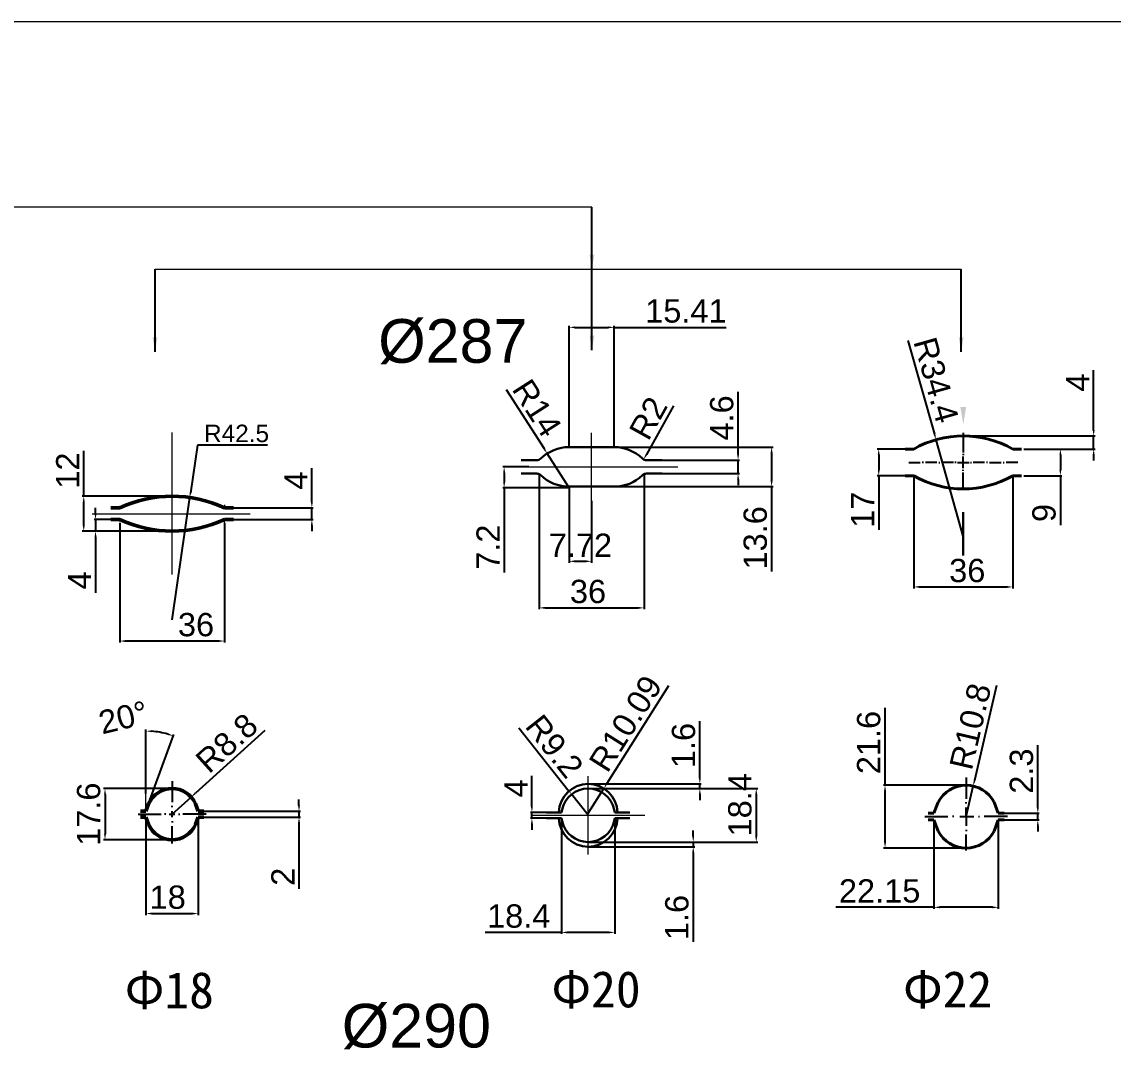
# Model space of a CAD drawing. Header units: millimetres. Extents: x -954 to 34898, y -2134 to 12006.
# Drawn here: x 30385 to 31135, y 1437 to 2143 of the extents above; entities that cross this region are included whole.
import ezdxf

# ---------------------------------------------------------------- set-up
doc = ezdxf.new("R2010")
doc.units = ezdxf.units.MM
doc.header["$LTSCALE"] = 3
for name, color, linetype, lineweight in [('apm2', 6, 'Continuous', 30), ('Main', 1, 'Continuous', 40), ('контурная', 7, 'Continuous', 50), ('图层2', 1, 'Continuous', 13), ('图层4', 250, 'Continuous', 13)]:
    doc.layers.add(name, color=color, linetype=linetype, lineweight=lineweight)
doc.styles.get("Standard").update_dxf_attribs({"font": 'arial.ttf'})
doc.dimstyles.new('ISO-25', dxfattribs={"dimtxt": 2.5, "dimasz": 2.5, "dimexe": 1.25, "dimexo": 0.625, "dimtad": 1, "dimtxsty": 'Standard', "dimcen": 2.5, "dimadec": 0, "dimazin": 0, "dimtfac": 1, "dimtmove": 0, "dimatfit": 3, "dimfxl": 1, "dimarcsym": 0})
doc.dimstyles.new('ISO-25$0', dxfattribs={"dimscale": 2, "dimtxt": 4, "dimasz": 3, "dimexe": 0.5, "dimexo": 0, "dimgap": 1, "dimtad": 1, "dimtxsty": 'Standard', "dimcen": 3, "dimclrd": 150, "dimclre": 150, "dimadec": 0, "dimazin": 0, "dimtfac": 1, "dimtmove": 0, "dimatfit": 3, "dimfxl": 1, "dimlwd": -1, "dimarcsym": 0})
doc.dimstyles.new('ISO-25$4', dxfattribs={"dimscale": 3, "dimtxt": 4, "dimasz": 1, "dimexe": 0, "dimexo": 1, "dimtad": 1, "dimtih": 1, "dimtoh": 1, "dimtxsty": 'Standard', "dimcen": 2, "dimclrd": 5, "dimclre": 5, "dimclrt": 3, "dimadec": 0, "dimazin": 0, "dimtfac": 1, "dimtmove": 0, "dimatfit": 3, "dimfxl": 1, "dimarcsym": 0})

# ---------------------------------------------------------------- blocks, each defined once
blk = doc.blocks.new('*D2257')
at = {"layer": 'Defpoints', "color": 0, "transparency": 16777216}
for p in [(30814.3, 1846.18), (30812.36, 1842.68)]:
    blk.add_point(p, dxfattribs=at)
at = {"layer": '图层4', "color": 0, "lineweight": -2, "transparency": 16777216}
blk.add_line((30832.84, 1879.52), (30814.3, 1846.18), dxfattribs=at)
at = {"layer": '图层4', "color": 0, "transparency": 16777216}
blk.add_solid([(30813.72, 1846.5), (30814.88, 1845.85), (30812.36, 1842.68)], dxfattribs=at)
at = {"layer": '图层4', "color": 0, "lineweight": 13, "transparency": 16777216, "insert": (30815.51, 1871.06), "char_height": 16, "attachment_point": 5, "rotation": 60.92509}
blk.add_mtext('R2', dxfattribs=at)
blk = doc.blocks.new('*D2141')
at = {"layer": 'Defpoints', "color": 0, "transparency": 16777216}
for p in [(30716.47, 1837.58), (30733.48, 1837.58), (30761.17, 1823.18)]:
    blk.add_point(p, dxfattribs=at)
at = {"layer": '图层4', "color": 0, "lineweight": -2, "transparency": 16777216}
for p, q in [((30733.48, 1837.58), (30715.47, 1837.58)), ((30716.47, 1833.58), (30716.47, 1827.18)), ((30761.17, 1823.18), (30715.47, 1823.18)), ((30716.47, 1823.18), (30716.47, 1764.98))]:
    blk.add_line(p, q, dxfattribs=at)
at = {"layer": '图层4', "color": 0, "transparency": 16777216}
for points in [[(30715.8, 1833.58), (30717.14, 1833.58), (30716.47, 1837.58)], [(30715.8, 1827.18), (30717.14, 1827.18), (30716.47, 1823.18)]]:
    blk.add_solid(points, dxfattribs=at)
at = {"layer": '图层4', "color": 0, "lineweight": 13, "transparency": 16777216, "insert": (30705.44, 1782.4), "char_height": 16, "attachment_point": 5, "rotation": 90}
blk.add_mtext('7.2', dxfattribs=at)
blk = doc.blocks.new('*D2258')
at = {"layer": 'Defpoints', "color": 0, "transparency": 16777216}
for p in [(30761.17, 1823.18), (30776.61, 1814.26), (30776.61, 1772.69)]:
    blk.add_point(p, dxfattribs=at)
at = {"layer": '图层4', "color": 0, "lineweight": -2, "transparency": 16777216}
for p, q in [((30761.17, 1823.18), (30761.17, 1771.69)), ((30776.61, 1814.26), (30776.61, 1771.69)), ((30765.17, 1772.69), (30772.61, 1772.69))]:
    blk.add_line(p, q, dxfattribs=at)
at = {"layer": '图层4', "color": 0, "transparency": 16777216}
for points in [[(30765.17, 1773.36), (30765.17, 1772.03), (30761.17, 1772.69)], [(30772.61, 1773.36), (30772.61, 1772.03), (30776.61, 1772.69)]]:
    blk.add_solid(points, dxfattribs=at)
at = {"layer": '图层4', "color": 0, "lineweight": 13, "transparency": 16777216, "insert": (30768.89, 1783.73), "char_height": 16, "attachment_point": 5}
blk.add_mtext('7.72', dxfattribs=at)
blk = doc.blocks.new('*D2259')
at = {"layer": 'Defpoints', "color": 0, "transparency": 16777216}
for p in [(30746.06, 1846.75), (30761.17, 1823.18)]:
    blk.add_point(p, dxfattribs=at)
at = {"layer": '图层4', "color": 0, "lineweight": -2, "transparency": 16777216}
for p, q in [((30717.89, 1890.66), (30743.9, 1850.11)), ((30761.17, 1823.18), (30746.06, 1846.75))]:
    blk.add_line(p, q, dxfattribs=at)
at = {"layer": '图层4', "color": 0, "transparency": 16777216}
blk.add_solid([(30744.46, 1850.47), (30743.34, 1849.75), (30746.06, 1846.75)], dxfattribs=at)
at = {"layer": '图层4', "color": 0, "lineweight": 13, "transparency": 16777216, "insert": (30739.1, 1878.03), "char_height": 16, "attachment_point": 5, "rotation": 302.67589}
blk.add_mtext('R14', dxfattribs=at)
blk = doc.blocks.new('*D2260')
at = {"layer": 'Defpoints', "color": 0, "transparency": 16777216}
for p in [(30792.05, 1933.43), (30761.17, 1851.18), (30792.05, 1851.18)]:
    blk.add_point(p, dxfattribs=at)
at = {"layer": '图层4', "color": 0, "lineweight": -2, "transparency": 16777216}
for p, q in [((30761.17, 1851.18), (30761.17, 1934.43)), ((30765.17, 1933.43), (30788.05, 1933.43)), ((30792.05, 1851.18), (30792.05, 1934.43)), ((30792.05, 1933.43), (30869.08, 1933.43))]:
    blk.add_line(p, q, dxfattribs=at)
at = {"layer": '图层4', "color": 0, "transparency": 16777216}
for points in [[(30765.17, 1934.1), (30765.17, 1932.76), (30761.17, 1933.43)], [(30788.05, 1934.1), (30788.05, 1932.76), (30792.05, 1933.43)]]:
    blk.add_solid(points, dxfattribs=at)
at = {"layer": '图层4', "color": 0, "lineweight": 13, "transparency": 16777216, "insert": (30841.38, 1944.6), "char_height": 16, "attachment_point": 5}
blk.add_mtext('15.41', dxfattribs=at)
blk = doc.blocks.new('*D2261')
at = {"layer": 'Defpoints', "color": 0, "transparency": 16777216}
for p in [(30740.61, 1832.98), (30812.61, 1832.98), (30812.61, 1740.7)]:
    blk.add_point(p, dxfattribs=at)
at = {"layer": '图层4', "color": 0, "lineweight": -2, "transparency": 16777216}
for p, q in [((30740.61, 1832.98), (30740.61, 1739.7)), ((30812.61, 1832.98), (30812.61, 1739.7)), ((30744.61, 1740.7), (30808.61, 1740.7))]:
    blk.add_line(p, q, dxfattribs=at)
at = {"layer": '图层4', "color": 0, "transparency": 16777216}
for points in [[(30744.61, 1741.36), (30744.61, 1740.03), (30740.61, 1740.7)], [(30808.61, 1741.36), (30808.61, 1740.03), (30812.61, 1740.7)]]:
    blk.add_solid(points, dxfattribs=at)
at = {"layer": '图层4', "color": 0, "lineweight": 13, "transparency": 16777216, "insert": (30774.11, 1751.87), "char_height": 16, "attachment_point": 5}
blk.add_mtext('36', dxfattribs=at)
blk = doc.blocks.new('*D2262')
at = {"layer": 'Defpoints', "color": 0, "transparency": 16777216}
for p in [(30825.04, 1842.18), (30877.25, 1842.18), (30825.04, 1832.98)]:
    blk.add_point(p, dxfattribs=at)
at = {"layer": '图层4', "color": 0, "lineweight": -2, "transparency": 16777216}
for p, q in [((30877.25, 1846.18), (30877.25, 1889.06)), ((30825.04, 1842.18), (30878.25, 1842.18)), ((30877.25, 1832.98), (30877.25, 1842.18)), ((30825.04, 1832.98), (30878.25, 1832.98)), ((30877.25, 1828.98), (30877.25, 1824.98))]:
    blk.add_line(p, q, dxfattribs=at)
at = {"layer": '图层4', "color": 0, "transparency": 16777216}
for points in [[(30876.58, 1846.18), (30877.92, 1846.18), (30877.25, 1842.18)], [(30876.58, 1828.98), (30877.92, 1828.98), (30877.25, 1832.98)]]:
    blk.add_solid(points, dxfattribs=at)
at = {"layer": '图层4', "color": 0, "lineweight": 13, "transparency": 16777216, "insert": (30866.08, 1871.18), "char_height": 16, "attachment_point": 5, "rotation": 90}
blk.add_mtext('4.6', dxfattribs=at)
blk = doc.blocks.new('*D2263')
at = {"layer": 'Defpoints', "color": 0, "transparency": 16777216}
for p in [(30792.05, 1851.18), (30792.05, 1823.98), (30900.31, 1823.98)]:
    blk.add_point(p, dxfattribs=at)
at = {"layer": '图层4', "color": 0, "lineweight": -2, "transparency": 16777216}
for p, q in [((30792.05, 1851.18), (30901.31, 1851.18)), ((30900.31, 1847.18), (30900.31, 1827.98)), ((30792.05, 1823.98), (30901.31, 1823.98)), ((30900.31, 1823.98), (30900.31, 1765.78))]:
    blk.add_line(p, q, dxfattribs=at)
at = {"layer": '图层4', "color": 0, "transparency": 16777216}
for points in [[(30899.64, 1847.18), (30900.98, 1847.18), (30900.31, 1851.18)], [(30899.64, 1827.98), (30900.98, 1827.98), (30900.31, 1823.98)]]:
    blk.add_solid(points, dxfattribs=at)
at = {"layer": '图层4', "color": 0, "lineweight": 13, "transparency": 16777216, "insert": (30889.13, 1788.8), "char_height": 16, "attachment_point": 5, "rotation": 90}
blk.add_mtext('13.6', dxfattribs=at)
blk = doc.blocks.new('*D2264')
at = {"layer": 'Defpoints', "color": 0, "transparency": 16777216}
for p in [(30762.82, 1612.62), (30774.23, 1598.18)]:
    blk.add_point(p, dxfattribs=at)
at = {"layer": '图层4', "color": 0, "lineweight": -2, "transparency": 16777216}
for p, q in [((30726.67, 1658.33), (30760.34, 1615.75)), ((30774.23, 1598.18), (30762.82, 1612.62))]:
    blk.add_line(p, q, dxfattribs=at)
at = {"layer": '图层4', "color": 0, "transparency": 16777216}
blk.add_solid([(30760.86, 1616.17), (30759.82, 1615.34), (30762.82, 1612.62)], dxfattribs=at)
at = {"layer": '图层4', "color": 0, "lineweight": 13, "transparency": 16777216, "insert": (30751.03, 1645.54), "char_height": 16, "attachment_point": 5, "rotation": 308.33071}
blk.add_mtext('R9.2', dxfattribs=at)
blk = doc.blocks.new('*D2265')
at = {"layer": 'Defpoints', "color": 0, "transparency": 16777216}
for p in [(30785.01, 1616.66), (30774.23, 1599.6)]:
    blk.add_point(p, dxfattribs=at)
at = {"layer": '图层4', "color": 0, "lineweight": -2, "transparency": 16777216}
for p, q in [((30829.53, 1687.11), (30787.15, 1620.04)), ((30774.23, 1599.6), (30785.01, 1616.66))]:
    blk.add_line(p, q, dxfattribs=at)
at = {"layer": '图层4', "color": 0, "transparency": 16777216}
blk.add_solid([(30786.58, 1620.4), (30787.71, 1619.69), (30785.01, 1616.66)], dxfattribs=at)
at = {"layer": '图层4', "color": 0, "lineweight": 13, "transparency": 16777216, "insert": (30799.96, 1661.24), "char_height": 16, "attachment_point": 5, "rotation": 57.71303}
blk.add_mtext('R10.09', dxfattribs=at)
blk = doc.blocks.new('*D2266')
at = {"layer": 'Defpoints', "color": 0, "transparency": 16777216}
for p in [(30735.56, 1600.18), (30745.54, 1600.18), (30745.54, 1596.18)]:
    blk.add_point(p, dxfattribs=at)
at = {"layer": '图层4', "color": 0, "lineweight": -2, "transparency": 16777216}
for p, q in [((30735.56, 1604.18), (30735.56, 1625.25)), ((30745.54, 1600.18), (30734.56, 1600.18)), ((30735.56, 1596.18), (30735.56, 1600.18)), ((30745.54, 1596.18), (30734.56, 1596.18)), ((30735.56, 1592.18), (30735.56, 1588.18))]:
    blk.add_line(p, q, dxfattribs=at)
at = {"layer": '图层4', "color": 0, "transparency": 16777216}
for points in [[(30734.89, 1604.18), (30736.22, 1604.18), (30735.56, 1600.18)], [(30734.89, 1592.18), (30736.22, 1592.18), (30735.56, 1596.18)]]:
    blk.add_solid(points, dxfattribs=at)
at = {"layer": '图层4', "color": 0, "lineweight": 13, "transparency": 16777216, "insert": (30724.56, 1616.72), "char_height": 16, "attachment_point": 5, "rotation": 90}
blk.add_mtext('4', dxfattribs=at)
blk = doc.blocks.new('*D2267')
at = {"layer": 'Defpoints', "color": 0, "transparency": 16777216}
for p in [(30774.23, 1579.78), (30774.23, 1576.58), (30846.42, 1576.58)]:
    blk.add_point(p, dxfattribs=at)
at = {"layer": '图层4', "color": 0, "lineweight": -2, "transparency": 16777216}
for p, q in [((30846.42, 1583.78), (30846.42, 1587.78)), ((30774.23, 1579.78), (30847.42, 1579.78)), ((30774.23, 1576.58), (30847.42, 1576.58)), ((30846.42, 1579.78), (30846.42, 1576.58)), ((30846.42, 1572.58), (30846.42, 1511.15))]:
    blk.add_line(p, q, dxfattribs=at)
at = {"layer": '图层4', "color": 0, "transparency": 16777216}
for points in [[(30845.75, 1583.78), (30847.08, 1583.78), (30846.42, 1579.78)], [(30845.75, 1572.58), (30847.08, 1572.58), (30846.42, 1576.58)]]:
    blk.add_solid(points, dxfattribs=at)
at = {"layer": '图层4', "color": 0, "lineweight": 13, "transparency": 16777216, "insert": (30835.25, 1527.95), "char_height": 16, "attachment_point": 5, "rotation": 90}
blk.add_mtext('1.6', dxfattribs=at)
blk = doc.blocks.new('*D2268')
at = {"layer": 'Defpoints', "color": 0, "transparency": 16777216}
for p in [(30774.23, 1619.78), (30774.23, 1616.58), (30850.99, 1619.78)]:
    blk.add_point(p, dxfattribs=at)
at = {"layer": '图层4', "color": 0, "lineweight": -2, "transparency": 16777216}
for p, q in [((30850.99, 1623.78), (30850.99, 1662.92)), ((30774.23, 1619.78), (30851.99, 1619.78)), ((30774.23, 1616.58), (30851.99, 1616.58)), ((30850.99, 1616.58), (30850.99, 1619.78)), ((30850.99, 1612.58), (30850.99, 1608.58))]:
    blk.add_line(p, q, dxfattribs=at)
at = {"layer": '图层4', "color": 0, "transparency": 16777216}
for points in [[(30850.32, 1623.78), (30851.65, 1623.78), (30850.99, 1619.78)], [(30850.32, 1612.58), (30851.65, 1612.58), (30850.99, 1616.58)]]:
    blk.add_solid(points, dxfattribs=at)
at = {"layer": '图层4', "color": 0, "lineweight": 13, "transparency": 16777216, "insert": (30839.82, 1646.12), "char_height": 16, "attachment_point": 5, "rotation": 90}
blk.add_mtext('1.6', dxfattribs=at)
blk = doc.blocks.new('*D2269')
at = {"layer": 'Defpoints', "color": 0, "transparency": 16777216}
for p in [(30774.23, 1616.58), (30774.23, 1579.78), (30889.74, 1579.78)]:
    blk.add_point(p, dxfattribs=at)
at = {"layer": '图层4', "color": 0, "lineweight": -2, "transparency": 16777216}
for p, q in [((30774.23, 1616.58), (30890.74, 1616.58)), ((30889.74, 1612.58), (30889.74, 1583.78)), ((30774.23, 1579.78), (30890.74, 1579.78))]:
    blk.add_line(p, q, dxfattribs=at)
at = {"layer": '图层4', "color": 0, "transparency": 16777216}
for points in [[(30889.08, 1612.58), (30890.41, 1612.58), (30889.74, 1616.58)], [(30889.08, 1583.78), (30890.41, 1583.78), (30889.74, 1579.78)]]:
    blk.add_solid(points, dxfattribs=at)
at = {"layer": '图层4', "color": 0, "lineweight": 13, "transparency": 16777216, "insert": (30878.57, 1605.41), "char_height": 16, "attachment_point": 5, "rotation": 90}
blk.add_mtext('18.4', dxfattribs=at)
blk = doc.blocks.new('*D2270')
at = {"layer": 'Defpoints', "color": 0, "transparency": 16777216}
for p in [(30755.83, 1596.18), (30792.63, 1596.18), (30792.63, 1517.7)]:
    blk.add_point(p, dxfattribs=at)
at = {"layer": '图层4', "color": 0, "lineweight": -2, "transparency": 16777216}
for p, q in [((30755.83, 1596.18), (30755.83, 1516.7)), ((30792.63, 1596.18), (30792.63, 1516.7)), ((30755.83, 1517.7), (30703.5, 1517.7)), ((30788.63, 1517.7), (30759.83, 1517.7))]:
    blk.add_line(p, q, dxfattribs=at)
at = {"layer": '图层4', "color": 0, "transparency": 16777216}
for points in [[(30759.83, 1518.37), (30759.83, 1517.03), (30755.83, 1517.7)], [(30788.63, 1518.37), (30788.63, 1517.03), (30792.63, 1517.7)]]:
    blk.add_solid(points, dxfattribs=at)
at = {"layer": '图层4', "color": 0, "lineweight": 13, "transparency": 16777216, "insert": (30726.5, 1528.87), "char_height": 16, "attachment_point": 5}
blk.add_mtext('18.4', dxfattribs=at)
blk = doc.blocks.new('*D2169')
at = {"layer": 'Defpoints', "color": 0, "transparency": 16777216}
for p in [(30510.08, 1600.94), (30575.48, 1600.94), (30510.08, 1596.94)]:
    blk.add_point(p, dxfattribs=at)
at = {"layer": '图层4', "color": 0, "lineweight": -2, "transparency": 16777216}
for p, q in [((30575.48, 1604.94), (30575.48, 1608.94)), ((30510.08, 1600.94), (30576.48, 1600.94)), ((30575.48, 1600.94), (30575.48, 1596.94)), ((30510.08, 1596.94), (30576.48, 1596.94)), ((30575.48, 1592.94), (30575.48, 1547.64))]:
    blk.add_line(p, q, dxfattribs=at)
at = {"layer": '图层4', "color": 0, "transparency": 16777216}
for points in [[(30574.82, 1604.94), (30576.15, 1604.94), (30575.48, 1600.94)], [(30574.82, 1592.94), (30576.15, 1592.94), (30575.48, 1596.94)]]:
    blk.add_solid(points, dxfattribs=at)
at = {"layer": '图层4', "color": 0, "lineweight": 13, "transparency": 16777216, "insert": (30564.45, 1555.94), "char_height": 16, "attachment_point": 5, "rotation": 90}
blk.add_mtext('2', dxfattribs=at)
blk = doc.blocks.new('*D2170')
at = {"layer": 'Defpoints', "color": 0, "transparency": 16777216}
for p in [(30470.31, 1596.94), (30506.23, 1596.94), (30506.23, 1530.65)]:
    blk.add_point(p, dxfattribs=at)
at = {"layer": '图层4', "color": 0, "lineweight": -2, "transparency": 16777216}
for p, q in [((30470.31, 1596.94), (30470.31, 1529.65)), ((30506.23, 1596.94), (30506.23, 1529.65)), ((30474.31, 1530.65), (30502.23, 1530.65))]:
    blk.add_line(p, q, dxfattribs=at)
at = {"layer": '图层4', "color": 0, "transparency": 16777216}
for points in [[(30474.31, 1531.32), (30474.31, 1529.99), (30470.31, 1530.65)], [(30502.23, 1531.32), (30502.23, 1529.99), (30506.23, 1530.65)]]:
    blk.add_solid(points, dxfattribs=at)
at = {"layer": '图层4', "color": 0, "lineweight": 13, "transparency": 16777216, "insert": (30485.27, 1541.82), "char_height": 16, "attachment_point": 5}
blk.add_mtext('18', dxfattribs=at)
blk = doc.blocks.new('*D2171')
at = {"layer": 'Defpoints', "color": 0, "transparency": 16777216}
for p in [(30488.27, 1616.54), (30442.16, 1581.34), (30488.27, 1581.34)]:
    blk.add_point(p, dxfattribs=at)
at = {"layer": '图层4', "color": 0, "lineweight": -2, "transparency": 16777216}
for p, q in [((30488.27, 1616.54), (30441.16, 1616.54)), ((30442.16, 1612.54), (30442.16, 1585.34)), ((30488.27, 1581.34), (30441.16, 1581.34))]:
    blk.add_line(p, q, dxfattribs=at)
at = {"layer": '图层4', "color": 0, "transparency": 16777216}
for points in [[(30441.5, 1612.54), (30442.83, 1612.54), (30442.16, 1616.54)], [(30441.5, 1585.34), (30442.83, 1585.34), (30442.16, 1581.34)]]:
    blk.add_solid(points, dxfattribs=at)
at = {"layer": '图层4', "color": 0, "lineweight": 13, "transparency": 16777216, "insert": (30430.99, 1598.94), "char_height": 16, "attachment_point": 5, "rotation": 90}
blk.add_mtext('17.6', dxfattribs=at)
blk = doc.blocks.new('*D2330')
at = {"layer": 'Defpoints', "color": 0, "transparency": 16777216}
for p in [(30483.01, 1654.55), (30470.31, 1613.2), (30472.16, 1606.02), (30470.31, 1600.94), (30470.31, 1600.94)]:
    blk.add_point(p, dxfattribs=at)
at = {"layer": '图层4', "color": 0, "lineweight": -2, "transparency": 16777216}
for p, q in [((30470.31, 1613.2), (30470.31, 1657.03)), ((30472.16, 1606.02), (30489.49, 1653.65))]:
    blk.add_line(p, q, dxfattribs=at)
blk.add_arc((30470.31, 1600.94), 55.09, 74.16094, 85.83906, dxfattribs=at)
at = {"layer": '图层4', "color": 0, "transparency": 16777216}
for points in [[(30474.28, 1655.22), (30474.33, 1656.55), (30470.31, 1656.03)], [(30485.55, 1654.58), (30485.14, 1653.31), (30489.15, 1652.71)]]:
    blk.add_solid(points, dxfattribs=at)
at = {"layer": '图层4', "color": 0, "lineweight": 13, "transparency": 16777216, "insert": (30454.74, 1665.35), "char_height": 16, "attachment_point": 5, "rotation": 13.5836}
blk.add_mtext('20°', dxfattribs=at)
blk = doc.blocks.new('*D2331')
at = {"layer": 'Defpoints', "color": 0, "transparency": 16777216}
for p in [(30501.35, 1610.72), (30488.27, 1598.94)]:
    blk.add_point(p, dxfattribs=at)
at = {"layer": '图层4', "color": 0, "lineweight": -2, "transparency": 16777216}
for p, q in [((30552.09, 1656.41), (30504.32, 1613.4)), ((30488.27, 1598.94), (30501.35, 1610.72))]:
    blk.add_line(p, q, dxfattribs=at)
at = {"layer": '图层4', "color": 0, "transparency": 16777216}
blk.add_solid([(30503.87, 1613.89), (30504.77, 1612.9), (30501.35, 1610.72)], dxfattribs=at)
at = {"layer": '图层4', "color": 0, "lineweight": 13, "transparency": 16777216, "insert": (30525.86, 1647.82), "char_height": 16, "attachment_point": 5, "rotation": 41.99954}
blk.add_mtext('R8.8', dxfattribs=at)
blk = doc.blocks.new('*D2178')
at = {"layer": 'Defpoints', "color": 0, "transparency": 16777216}
for p in [(31060.15, 1599.55), (31083.25, 1599.55), (31060.15, 1594.95)]:
    blk.add_point(p, dxfattribs=at)
at = {"layer": '图层4', "color": 0, "lineweight": -2, "transparency": 16777216}
for p, q in [((31083.25, 1603.55), (31083.25, 1646.25)), ((31060.15, 1599.55), (31084.25, 1599.55)), ((31083.25, 1594.95), (31083.25, 1599.55)), ((31060.15, 1594.95), (31084.25, 1594.95)), ((31083.25, 1590.95), (31083.25, 1586.95))]:
    blk.add_line(p, q, dxfattribs=at)
at = {"layer": '图层4', "color": 0, "transparency": 16777216}
for points in [[(31082.58, 1603.55), (31083.92, 1603.55), (31083.25, 1599.55)], [(31082.58, 1590.95), (31083.92, 1590.95), (31083.25, 1594.95)]]:
    blk.add_solid(points, dxfattribs=at)
at = {"layer": '图层4', "color": 0, "lineweight": 13, "transparency": 16777216, "insert": (31072.08, 1628.55), "char_height": 16, "attachment_point": 5, "rotation": 90}
blk.add_mtext('2.3', dxfattribs=at)
blk = doc.blocks.new('*D2179')
at = {"layer": 'Defpoints', "color": 0, "transparency": 16777216}
for p in [(31011.87, 1594.95), (31056.08, 1594.95), (31056.08, 1534.95)]:
    blk.add_point(p, dxfattribs=at)
at = {"layer": '图层4', "color": 0, "lineweight": -2, "transparency": 16777216}
for p, q in [((31011.87, 1594.95), (31011.87, 1533.95)), ((31056.08, 1594.95), (31056.08, 1533.95)), ((31011.87, 1534.95), (30944.34, 1534.95)), ((31052.08, 1534.95), (31015.87, 1534.95))]:
    blk.add_line(p, q, dxfattribs=at)
at = {"layer": '图层4', "color": 0, "transparency": 16777216}
for points in [[(31015.87, 1535.62), (31015.87, 1534.28), (31011.87, 1534.95)], [(31052.08, 1535.62), (31052.08, 1534.28), (31056.08, 1534.95)]]:
    blk.add_solid(points, dxfattribs=at)
at = {"layer": '图层4', "color": 0, "lineweight": 13, "transparency": 16777216, "insert": (30974.54, 1546.12), "char_height": 16, "attachment_point": 5}
blk.add_mtext('22.15', dxfattribs=at)
blk = doc.blocks.new('*D2180')
at = {"layer": 'Defpoints', "color": 0, "transparency": 16777216}
for p in [(31033.98, 1618.85), (30978.26, 1575.65), (31034.08, 1575.65)]:
    blk.add_point(p, dxfattribs=at)
at = {"layer": '图层4', "color": 0, "lineweight": -2, "transparency": 16777216}
for p, q in [((30978.26, 1618.85), (30978.26, 1672.09)), ((31033.98, 1618.85), (30977.26, 1618.85)), ((30978.26, 1579.65), (30978.26, 1614.85)), ((31034.08, 1575.65), (30977.26, 1575.65))]:
    blk.add_line(p, q, dxfattribs=at)
at = {"layer": '图层4', "color": 0, "transparency": 16777216}
for points in [[(30977.59, 1614.85), (30978.92, 1614.85), (30978.26, 1618.85)], [(30977.59, 1579.65), (30978.92, 1579.65), (30978.26, 1575.65)]]:
    blk.add_solid(points, dxfattribs=at)
at = {"layer": '图层4', "color": 0, "lineweight": 13, "transparency": 16777216, "insert": (30967.09, 1648.18), "char_height": 16, "attachment_point": 5, "rotation": 90}
blk.add_mtext('21.6', dxfattribs=at)
blk = doc.blocks.new('*D2181')
at = {"layer": 'Defpoints', "color": 0, "transparency": 16777216}
for p in [(31073.57, 1849.85), (31098.77, 1849.85), (31073.57, 1831.43)]:
    blk.add_point(p, dxfattribs=at)
at = {"layer": '图层4', "color": 0, "lineweight": -2, "transparency": 16777216}
for p, q in [((31073.57, 1849.85), (31099.77, 1849.85)), ((31098.77, 1845.85), (31098.77, 1835.43)), ((31073.57, 1831.43), (31099.77, 1831.43)), ((31098.77, 1831.43), (31098.77, 1797.6))]:
    blk.add_line(p, q, dxfattribs=at)
at = {"layer": '图层4', "color": 0, "transparency": 16777216}
for points in [[(31098.1, 1845.85), (31099.43, 1845.85), (31098.77, 1849.85)], [(31098.1, 1835.43), (31099.43, 1835.43), (31098.77, 1831.43)]]:
    blk.add_solid(points, dxfattribs=at)
at = {"layer": '图层4', "color": 0, "lineweight": 13, "transparency": 16777216, "insert": (31087.6, 1805.87), "char_height": 16, "attachment_point": 5, "rotation": 90}
blk.add_mtext('9', dxfattribs=at)
blk = doc.blocks.new('*D2182')
at = {"layer": 'Defpoints', "color": 0, "transparency": 16777216}
for p in [(30995.01, 1849.85), (30973.93, 1831.43), (30995.01, 1831.43)]:
    blk.add_point(p, dxfattribs=at)
at = {"layer": '图层4', "color": 0, "lineweight": -2, "transparency": 16777216}
for p, q in [((30995.01, 1849.85), (30972.93, 1849.85)), ((30973.93, 1845.85), (30973.93, 1835.43)), ((30995.01, 1831.43), (30972.93, 1831.43)), ((30973.93, 1831.43), (30973.93, 1794.39))]:
    blk.add_line(p, q, dxfattribs=at)
at = {"layer": '图层4', "color": 0, "transparency": 16777216}
for points in [[(30973.26, 1845.85), (30974.6, 1845.85), (30973.93, 1849.85)], [(30973.26, 1835.43), (30974.6, 1835.43), (30973.93, 1831.43)]]:
    blk.add_solid(points, dxfattribs=at)
at = {"layer": '图层4', "color": 0, "lineweight": 13, "transparency": 16777216, "insert": (30962.9, 1808.09), "char_height": 16, "attachment_point": 5, "rotation": 90}
blk.add_mtext('17', dxfattribs=at)
blk = doc.blocks.new('*D2183')
at = {"layer": 'Defpoints', "color": 0, "transparency": 16777216}
for p in [(30998.03, 1831.43), (31066.02, 1831.43), (31066.02, 1755.08)]:
    blk.add_point(p, dxfattribs=at)
at = {"layer": '图层4', "color": 0, "lineweight": -2, "transparency": 16777216}
for p, q in [((30998.03, 1831.43), (30998.03, 1754.08)), ((31066.02, 1831.43), (31066.02, 1754.08)), ((31002.03, 1755.08), (31062.02, 1755.08))]:
    blk.add_line(p, q, dxfattribs=at)
at = {"layer": '图层4', "color": 0, "transparency": 16777216}
for points in [[(31002.03, 1755.75), (31002.03, 1754.41), (30998.03, 1755.08)], [(31062.02, 1755.75), (31062.02, 1754.41), (31066.02, 1755.08)]]:
    blk.add_solid(points, dxfattribs=at)
at = {"layer": '图层4', "color": 0, "lineweight": 13, "transparency": 16777216, "insert": (31034.77, 1766.25), "char_height": 16, "attachment_point": 5}
blk.add_mtext('36', dxfattribs=at)
blk = doc.blocks.new('*D2184')
at = {"layer": 'Defpoints', "color": 0, "transparency": 16777216}
for p in [(31032.01, 1858.84), (31121.63, 1858.84), (31083.4, 1849.85)]:
    blk.add_point(p, dxfattribs=at)
at = {"layer": '图层4', "color": 0, "lineweight": -2, "transparency": 16777216}
for p, q in [((31121.63, 1862.84), (31121.63, 1904.04)), ((31032.01, 1858.84), (31122.63, 1858.84)), ((31121.63, 1849.85), (31121.63, 1858.84)), ((31083.4, 1849.85), (31122.63, 1849.85)), ((31121.63, 1845.85), (31121.63, 1841.85))]:
    blk.add_line(p, q, dxfattribs=at)
at = {"layer": '图层4', "color": 0, "transparency": 16777216}
for points in [[(31120.96, 1862.84), (31122.3, 1862.84), (31121.63, 1858.84)], [(31120.96, 1845.85), (31122.3, 1845.85), (31121.63, 1849.85)]]:
    blk.add_solid(points, dxfattribs=at)
at = {"layer": '图层4', "color": 0, "lineweight": 13, "transparency": 16777216, "insert": (31110.63, 1895.51), "char_height": 16, "attachment_point": 5, "rotation": 90}
blk.add_mtext('4', dxfattribs=at)
blk = doc.blocks.new('*D2332')
at = {"layer": 'Defpoints', "color": 0, "transparency": 16777216}
for p in [(31038.87, 1618.28), (31033.98, 1597.25)]:
    blk.add_point(p, dxfattribs=at)
at = {"layer": '图层4', "color": 0, "lineweight": -2, "transparency": 16777216}
for p, q in [((31054.93, 1687.35), (31039.78, 1622.18)), ((31033.98, 1597.25), (31038.87, 1618.28))]:
    blk.add_line(p, q, dxfattribs=at)
at = {"layer": '图层4', "color": 0, "transparency": 16777216}
blk.add_solid([(31039.13, 1622.33), (31040.43, 1622.03), (31038.87, 1618.28)], dxfattribs=at)
at = {"layer": '图层4', "color": 0, "lineweight": 13, "transparency": 16777216, "insert": (31036.93, 1659.24), "char_height": 16, "attachment_point": 5, "rotation": 76.90611}
blk.add_mtext('R10.8', dxfattribs=at)
blk = doc.blocks.new('*D2333')
at = {"layer": 'Defpoints', "color": 0, "transparency": 16777216}
for p in [(31013.29, 1856.24), (31032.01, 1790.04)]:
    blk.add_point(p, dxfattribs=at)
at = {"layer": '图层4', "color": 0, "lineweight": -2, "transparency": 16777216}
for p, q in [((30994.02, 1924.38), (31012.2, 1860.09)), ((31032.01, 1790.04), (31013.29, 1856.24))]:
    blk.add_line(p, q, dxfattribs=at)
at = {"layer": '图层4', "color": 0, "transparency": 16777216}
blk.add_solid([(31012.84, 1860.27), (31011.56, 1859.91), (31013.29, 1856.24)], dxfattribs=at)
at = {"layer": '图层4', "color": 0, "lineweight": 13, "transparency": 16777216, "insert": (31013.32, 1897.2), "char_height": 16, "attachment_point": 5, "rotation": 285.79113}
blk.add_mtext('R34.4', dxfattribs=at)
blk = doc.blocks.new('*D2335')
at = {"layer": 'Defpoints', "color": 0, "transparency": 16777216}
for p in [(30449.16, 1801.4), (30435.64, 1793.4), (30488.27, 1793.4)]:
    blk.add_point(p, dxfattribs=at)
at = {"layer": '图层4', "color": 0, "lineweight": -2, "transparency": 16777216}
for p, q in [((30435.64, 1805.4), (30435.64, 1809.4)), ((30449.16, 1801.4), (30434.64, 1801.4)), ((30435.64, 1801.4), (30435.64, 1793.4)), ((30488.27, 1793.4), (30434.64, 1793.4)), ((30435.64, 1789.4), (30435.64, 1751.01))]:
    blk.add_line(p, q, dxfattribs=at)
at = {"layer": '图层4', "color": 0, "transparency": 16777216}
for points in [[(30434.97, 1805.4), (30436.31, 1805.4), (30435.64, 1801.4)], [(30434.97, 1789.4), (30436.31, 1789.4), (30435.64, 1793.4)]]:
    blk.add_solid(points, dxfattribs=at)
at = {"layer": '图层4', "color": 0, "lineweight": 13, "transparency": 16777216, "insert": (30424.64, 1759.55), "char_height": 16, "attachment_point": 5, "rotation": 90}
blk.add_mtext('4', dxfattribs=at)
blk = doc.blocks.new('*D2336')
at = {"color": 5, "lineweight": -2, "transparency": 16777216}
for p, q in [((30505.7, 1852.5), (30500.91, 1819.49)), ((30553.94, 1852.5), (30505.7, 1852.5)), ((30488.27, 1732.4), (30500.48, 1816.52))]:
    blk.add_line(p, q, dxfattribs=at)
at = {"color": 5, "transparency": 16777216}
blk.add_solid([(30500.41, 1819.56), (30501.4, 1819.42), (30500.48, 1816.52)], dxfattribs=at)
at = {"layer": 'Defpoints', "color": 0, "transparency": 16777216}
for p in [(30500.48, 1816.52), (30488.27, 1732.4)]:
    blk.add_point(p, dxfattribs=at)
at = {"color": 3, "lineweight": 13, "transparency": 16777216, "insert": (30532.57, 1860.5), "char_height": 12, "attachment_point": 5}
blk.add_mtext('R42.5', dxfattribs=at)
blk = doc.blocks.new('*D2337')
at = {"layer": 'Defpoints', "color": 0, "transparency": 16777216}
for p in [(30452.27, 1799.23), (30524.27, 1799.23), (30452.27, 1717.9)]:
    blk.add_point(p, dxfattribs=at)
at = {"layer": '图层4', "color": 0, "lineweight": -2, "transparency": 16777216}
for p, q in [((30452.27, 1799.23), (30452.27, 1716.9)), ((30524.27, 1799.23), (30524.27, 1716.9)), ((30520.27, 1717.9), (30456.27, 1717.9))]:
    blk.add_line(p, q, dxfattribs=at)
at = {"layer": '图层4', "color": 0, "transparency": 16777216}
for points in [[(30456.27, 1718.57), (30456.27, 1717.23), (30452.27, 1717.9)], [(30520.27, 1718.57), (30520.27, 1717.23), (30524.27, 1717.9)]]:
    blk.add_solid(points, dxfattribs=at)
at = {"layer": '图层4', "color": 0, "lineweight": 13, "transparency": 16777216, "insert": (30504.7, 1729.08), "char_height": 16, "attachment_point": 5}
blk.add_mtext('36', dxfattribs=at)
blk = doc.blocks.new('*D2338')
at = {"layer": 'Defpoints', "color": 0, "transparency": 16777216}
for p in [(30530.48, 1809.4), (30584.32, 1809.4), (30530.48, 1801.4)]:
    blk.add_point(p, dxfattribs=at)
at = {"layer": '图层4', "color": 0, "lineweight": -2, "transparency": 16777216}
for p, q in [((30584.32, 1813.4), (30584.32, 1836.7)), ((30530.48, 1809.4), (30585.32, 1809.4)), ((30584.32, 1801.4), (30584.32, 1809.4)), ((30530.48, 1801.4), (30585.32, 1801.4)), ((30584.32, 1797.4), (30584.32, 1793.4))]:
    blk.add_line(p, q, dxfattribs=at)
at = {"layer": '图层4', "color": 0, "transparency": 16777216}
for points in [[(30583.65, 1813.4), (30584.98, 1813.4), (30584.32, 1809.4)], [(30583.65, 1797.4), (30584.98, 1797.4), (30584.32, 1801.4)]]:
    blk.add_solid(points, dxfattribs=at)
at = {"layer": '图层4', "color": 0, "lineweight": 13, "transparency": 16777216, "insert": (30573.32, 1828.17), "char_height": 16, "attachment_point": 5, "rotation": 90}
blk.add_mtext('4', dxfattribs=at)
blk = doc.blocks.new('*D2339')
at = {"layer": 'Defpoints', "color": 0, "transparency": 16777216}
for p in [(30427.56, 1817.4), (30488.27, 1817.4), (30488.27, 1793.4)]:
    blk.add_point(p, dxfattribs=at)
at = {"layer": '图层4', "color": 0, "lineweight": -2, "transparency": 16777216}
for p, q in [((30427.56, 1817.4), (30427.56, 1848.65)), ((30488.27, 1817.4), (30426.56, 1817.4)), ((30427.56, 1797.4), (30427.56, 1813.4)), ((30488.27, 1793.4), (30426.56, 1793.4))]:
    blk.add_line(p, q, dxfattribs=at)
at = {"layer": '图层4', "color": 0, "transparency": 16777216}
for points in [[(30426.89, 1813.4), (30428.23, 1813.4), (30427.56, 1817.4)], [(30426.89, 1797.4), (30428.23, 1797.4), (30427.56, 1793.4)]]:
    blk.add_solid(points, dxfattribs=at)
at = {"layer": '图层4', "color": 0, "lineweight": 13, "transparency": 16777216, "insert": (30416.53, 1835.03), "char_height": 16, "attachment_point": 5, "rotation": 90}
blk.add_mtext('12', dxfattribs=at)

msp = doc.modelspace()

# ---------------------------------------------------------------- linework, layer by layer
at = {"lineweight": 13}
for p, q in [((31331.092, 2143.36), (29940.623, 2143.36)), ((30776.829, 2016.071), (30248.025, 2016.071)), ((30476.547, 1973.373), (31030.591, 1973.373)), ((30452.269, 1810.772), (30452.269, 1809.403)), ((30524.269, 1811.58), (30524.269, 1809.403)), ((30452.269, 1800.035), (30452.269, 1801.403)), ((30524.269, 1799.227), (30524.269, 1801.403)), ((30470.307, 1600.942), (30470.307, 1613.205))]:
    msp.add_line(p, q, dxfattribs=at)
at = {"color": 3, "linetype": 'ByBlock'}
for p, q in [((31032.012, 1860.915), (31032.012, 1850.011)), ((31032.012, 1858.415), (31032.012, 1847.511)), ((31032.012, 1848.925), (31032.012, 1848.18)), ((31032.012, 1846.425), (31032.012, 1845.68)), ((30994.544, 1840.64), (31002.45, 1840.64)), ((31004.595, 1840.64), (31003.85, 1840.64)), ((31013.87, 1840.64), (31005.964, 1840.64)), ((31015.238, 1840.64), (31015.984, 1840.64)), ((31025.29, 1840.64), (31017.384, 1840.64)), ((31027.047, 1840.64), (31026.301, 1840.64)), ((31028.058, 1840.64), (31035.965, 1840.64)), ((31032.012, 1836.687), (31032.012, 1844.594)), ((31036.976, 1840.64), (31037.722, 1840.64)), ((31046.639, 1840.64), (31038.733, 1840.64)), ((31048.785, 1840.64), (31048.039, 1840.64)), ((31050.153, 1840.64), (31058.059, 1840.64)), ((31059.428, 1840.64), (31060.173, 1840.64)), ((31069.448, 1840.64), (31061.541, 1840.64)), ((31032.012, 1834.856), (31032.012, 1835.601)), ((31032.012, 1823.71), (31032.012, 1833.77)), ((30488.269, 1621.676), (30488.269, 1607.142)), ((31033.976, 1624.113), (31033.976, 1609.579)), ((31033.976, 1606.381), (31033.976, 1607.186)), ((30464.859, 1598.942), (30480.792, 1598.942)), ((30483.97, 1598.942), (30483.165, 1598.942)), ((30486.273, 1598.942), (30490.264, 1598.942)), ((30488.269, 1603.764), (30488.269, 1604.569)), ((30488.269, 1596.946), (30488.269, 1600.937)), ((30492.774, 1598.942), (30493.579, 1598.942)), ((30511.678, 1598.942), (30495.745, 1598.942)), ((31033.976, 1597.245), (31033.976, 1603.634)), ((30488.269, 1594.12), (30488.269, 1593.315)), ((30488.269, 1578.842), (30488.269, 1590.742)), ((31005.527, 1597.245), (31021.46, 1597.245)), ((31025.538, 1597.245), (31024.733, 1597.245)), ((31029.678, 1597.245), (31038.482, 1597.245)), ((31033.976, 1597.245), (31033.976, 1590.857)), ((31038.482, 1597.245), (31039.287, 1597.245)), ((31042.415, 1597.245), (31043.22, 1597.245)), ((31062.426, 1597.245), (31046.493, 1597.245)), ((31033.976, 1588.11), (31033.976, 1587.305)), ((31033.976, 1574.018), (31033.976, 1584.911))]:
    msp.add_line(p, q, dxfattribs=at)
at = {"layer": 'apm2', "linetype": 'ByBlock'}
msp.add_line((31032.012, 1806.559), (31032.012, 1776.627), dxfattribs=at)
msp.add_solid([(31034.012, 1878.631), (31030.012, 1878.631), (31032.012, 1866.631)], dxfattribs=at)
at = {"layer": 'Main'}
for p, q in [((30998.006, 1849.849), (30992.006, 1849.849)), ((31066.017, 1849.849), (31072.017, 1849.849)), ((30998.006, 1831.432), (30992.006, 1831.432)), ((31066.017, 1831.432), (31072.017, 1831.432)), ((31011.869, 1599.545), (31014.809, 1607.204)), ((31056.083, 1599.545), (31053.143, 1607.204)), ((31011.869, 1599.545), (31007.806, 1599.545)), ((31056.083, 1599.545), (31060.147, 1599.545)), ((31011.869, 1594.945), (31007.806, 1594.945)), ((31011.869, 1594.945), (31014.809, 1587.286)), ((31056.083, 1594.945), (31053.143, 1587.286)), ((31056.083, 1594.945), (31060.147, 1594.945))]:
    msp.add_line(p, q, dxfattribs=at)
for centre, radius, start, end in [((31032.012, 1790.04), 68.8, 60.379091, 119.620909), ((31032.012, 1891.24), 68.8, 240.379091, 299.620909), ((31033.976, 1597.245), 21.6, 27.456225, 152.543775), ((31033.976, 1597.245), 21.6, 207.456225, 332.543775)]:
    msp.add_arc(centre, radius, start, end, dxfattribs=at)
at = {"layer": 'контурная'}
for p, q in [((30452.269, 1809.403), (30446.054, 1809.403)), ((30524.269, 1809.403), (30530.484, 1809.403)), ((30452.269, 1801.403), (30446.054, 1801.403)), ((30524.269, 1801.403), (30530.484, 1801.403)), ((30470.307, 1600.942), (30472.157, 1606.025)), ((30506.231, 1600.942), (30504.381, 1606.025)), ((30470.307, 1600.942), (30466.458, 1600.942)), ((30506.231, 1600.942), (30510.079, 1600.942)), ((30470.307, 1596.942), (30466.458, 1596.942)), ((30470.307, 1596.942), (30472.157, 1591.859)), ((30506.231, 1596.942), (30504.381, 1591.859)), ((30506.231, 1596.942), (30510.079, 1596.942))]:
    msp.add_line(p, q, dxfattribs=at)
for centre, radius, start, end in [((30488.269, 1732.403), 85, 64.942385, 115.057615), ((30488.269, 1878.403), 85, 244.942385, 295.057615), ((30488.269, 1598.942), 17.6, 23.729993, 156.270007), ((30488.269, 1598.942), 17.6, 203.729993, 336.270007)]:
    msp.add_arc(centre, radius, start, end, dxfattribs=at)
at = {"layer": '图层2', "lineweight": 13, "ltscale": 3}
for p, q in [((30488.269, 1763.616), (30488.269, 1861.129)), ((30776.613, 1814.255), (30776.613, 1860.902)), ((30717.45, 1837.579), (30835.776, 1837.579)), ((30433.431, 1805.403), (30541.943, 1805.403)), ((30774.231, 1571.234), (30774.231, 1625.129)), ((30735.239, 1598.182), (30813.222, 1598.182))]:
    msp.add_line(p, q, dxfattribs=at)
at = {"layer": '图层2', "color": 0, "lineweight": 30}
for p, q in [((30761.173, 1851.179), (30792.053, 1851.179)), ((30728.187, 1842.179), (30738.925, 1842.179)), ((30814.302, 1842.179), (30825.039, 1842.179)), ((30728.187, 1832.979), (30738.925, 1832.979)), ((30814.302, 1832.979), (30825.039, 1832.979)), ((30761.173, 1823.979), (30792.053, 1823.979)), ((30745.535, 1600.182), (30755.831, 1600.182)), ((30755.831, 1600.182), (30756.261, 1602.135)), ((30792.631, 1600.182), (30792.201, 1602.135)), ((30792.631, 1600.182), (30802.927, 1600.182)), ((30745.535, 1596.182), (30755.831, 1596.182)), ((30755.831, 1596.182), (30756.261, 1594.229)), ((30792.631, 1596.182), (30792.201, 1594.229)), ((30792.631, 1596.182), (30802.927, 1596.182))]:
    msp.add_line(p, q, dxfattribs=at)
for centre, radius, start, end in [((30761.173, 1823.179), 28, 90, 134.048626), ((30792.053, 1823.179), 28, 45.951374, 90), ((30738.925, 1846.179), 4, 270, 314.048626), ((30814.302, 1846.179), 4, 225.951374, 270), ((30738.925, 1828.979), 4, 45.951374, 90), ((30761.173, 1851.979), 28, 225.951374, 270), ((30792.053, 1851.979), 28, 270, 314.048626), ((30814.302, 1828.979), 4, 90, 134.048626), ((30774.231, 1599.602), 20.18, 1.646984, 178.353016), ((30774.231, 1598.182), 18.4, 12.406896, 167.593104), ((30774.231, 1596.762), 20.18, 181.646984, 358.353016), ((30774.231, 1598.182), 18.4, 192.406896, 347.593104)]:
    msp.add_arc(centre, radius, start, end, dxfattribs=at)
at = {"layer": '图层4', "color": 5, "lineweight": 13}
for p, q in [((30738.925, 1842.179), (30740.613, 1842.179)), ((30741.706, 1843.304), (30740.613, 1842.179)), ((30811.521, 1843.304), (30812.613, 1842.179)), ((30812.613, 1842.179), (30814.302, 1842.179)), ((30738.925, 1832.979), (30740.613, 1832.979)), ((30740.613, 1832.979), (30741.706, 1831.854)), ((30811.521, 1831.854), (30812.613, 1832.979)), ((30812.613, 1832.979), (30814.302, 1832.979))]:
    msp.add_line(p, q, dxfattribs=at)

# ---------------------------------------------------------------- texts
at = {"color": 5, "lineweight": 13}
for s, p in [('%%C287', (30629.946, 1909.099)), ('%%C290', (30604.92, 1438.612))]:
    msp.add_text(s, height=30, dxfattribs=at).set_placement(p)
at = {"lineweight": 13, "char_height": 25, "width": 145.88889, "attachment_point": 1}
for s, insert in [('{\\fSimSun|b0|i0|c134|p54;\\C1;Φ1\\fSimSun|b0|i0|c0|p54;8}', (30455.694, 1490.557)), ('{\\fSimSun|b0|i0|c134|p54;\\C1;Φ20\\Ftxt.shx|c0;}', (30748.947, 1491.195)), ('{\\fSimSun|b0|i0|c134|p54;\\C1;Φ2\\fSimSun|b0|i0|c0|p54;2}', (30990.6, 1491.195))]:
    msp.add_mtext(s, dxfattribs=dict(at, insert=insert))

# ---------------------------------------------------------------- dimensions: what is measured, and where the dimension line sits
at = {"lineweight": 13}
dim = msp.add_radius_dim(center=(30488.269, 1732.403), mpoint=(30500.475, 1816.522), text='R42.5', dimstyle='ISO-25$4', dxfattribs=at)
dim.commit()
dim.dimension.update_dxf_attribs({"geometry": '*D2336', "text_midpoint": (30532.57, 1852.498), "dimtype": 164})
at = {"layer": '图层4', "color": 0, "lineweight": 13}
for base, p1, p2, text, picture, middle in [((30792.053, 1933.431), (30761.173, 1851.179), (30792.053, 1851.179), '15.41', '*D2260', (30841.377, 1933.431)), ((30812.613, 1740.696), (30740.613, 1832.979), (30812.613, 1832.979), '36', '*D2261', (30774.105, 1740.696)), ((31066.017, 1755.079), (30998.026, 1831.432), (31066.017, 1831.432), '36', '*D2183', (31034.774, 1755.079)), ((30776.613, 1772.693), (30761.173, 1823.179), (30776.613, 1814.255), '7.72', '*D2258', (30768.893, 1772.693)), ((30452.269, 1717.901), (30524.269, 1799.227), (30452.269, 1799.227), '36', '*D2337', (30504.704, 1717.901)), ((30506.231, 1530.654), (30470.307, 1596.942), (30506.231, 1596.942), '18', '*D2170', (30485.274, 1530.654)), ((30792.631, 1517.701), (30755.831, 1596.182), (30792.631, 1596.182), '18.4', '*D2270', (30726.497, 1517.701)), ((31056.083, 1534.949), (31011.869, 1594.945), (31056.083, 1594.945), '22.15', '*D2179', (30974.536, 1534.949))]:
    dim = msp.add_linear_dim(base=base, p1=p1, p2=p2, text=text, dimstyle='ISO-25$0', override={"dimscale": 1, "dimtxt": 16, "dimasz": 4, "dimexe": 1, "dimgap": 3, "dimcen": 2.5, "dimclrd": 0, "dimclre": 0, "dimlwd": 65534}, dxfattribs=at)
    dim.commit()
    dim.dimension.update_dxf_attribs({"geometry": picture, "text_midpoint": middle, "dimtype": 160})
for center, mpoint, text, picture, middle in [((31032.012, 1790.04), (31013.289, 1856.244), 'R34.4', '*D2333', (31013.319, 1897.202)), ((30761.173, 1823.179), (30746.056, 1846.747), 'R14', '*D2259', (30739.102, 1878.026)), ((30774.231, 1599.602), (30785.01, 1616.662), 'R10.09', '*D2265', (30799.962, 1661.235)), ((31033.976, 1597.245), (31038.87, 1618.284), 'R10.8', '*D2332', (31036.929, 1659.241)), ((30774.231, 1598.182), (30762.819, 1612.616), 'R9.2', '*D2264', (30751.028, 1645.539))]:
    dim = msp.add_radius_dim(center=center, mpoint=mpoint, text=text, dimstyle='ISO-25$4', override={"dimscale": 1, "dimtxt": 16, "dimasz": 4, "dimexe": 1, "dimexo": 0, "dimgap": 3, "dimtih": 0, "dimtoh": 0, "dimcen": 2.5, "dimclrd": 0, "dimclre": 0, "dimclrt": 0}, dxfattribs=at)
    dim.commit()
    dim.dimension.update_dxf_attribs({"geometry": picture, "text_midpoint": middle})
for base, p1, p2, text, picture, middle in [((31121.63, 1858.84), (31083.4, 1849.849), (31032.012, 1858.84), '4', '*D2184', (31121.63, 1895.507)), ((30877.248, 1842.179), (30825.039, 1832.979), (30825.039, 1842.179), '4.6', '*D2262', (30877.248, 1871.179)), ((30900.309, 1823.979), (30792.053, 1851.179), (30792.053, 1823.979), '13.6', '*D2263', (30900.309, 1788.802)), ((30973.931, 1831.432), (30995.006, 1849.849), (30995.006, 1831.432), '17', '*D2182', (30973.931, 1808.092)), ((31098.765, 1849.849), (31073.573, 1831.432), (31073.573, 1849.849), '9', '*D2181', (31098.765, 1805.865)), ((30584.317, 1809.403), (30530.484, 1801.403), (30530.484, 1809.403), '4', '*D2338', (30584.317, 1828.169)), ((30716.468, 1837.579), (30761.173, 1823.179), (30733.481, 1837.579), '7.2', '*D2141', (30716.468, 1782.402)), ((30435.641, 1793.403), (30449.161, 1801.403), (30488.269, 1793.403), '4', '*D2335', (30435.641, 1759.547)), ((30978.256, 1575.646), (31033.976, 1618.845), (31034.08, 1575.646), '21.6', '*D2180', (30978.256, 1648.179)), ((30850.986, 1619.782), (30774.231, 1616.582), (30774.231, 1619.782), '1.6', '*D2268', (30850.986, 1646.115)), ((31083.251, 1599.545), (31060.147, 1594.945), (31060.147, 1599.545), '2.3', '*D2178', (31083.251, 1628.545)), ((30442.164, 1581.342), (30488.269, 1616.542), (30488.269, 1581.342), '17.6', '*D2171', (30442.164, 1598.942)), ((30889.744, 1579.782), (30774.231, 1616.582), (30774.231, 1579.782), '18.4', '*D2269', (30889.744, 1605.412)), ((30575.483, 1600.942), (30510.079, 1596.942), (30510.079, 1600.942), '2', '*D2169', (30575.483, 1555.941)), ((30846.417, 1576.582), (30774.231, 1579.782), (30774.231, 1576.582), '1.6', '*D2267', (30846.417, 1527.953))]:
    dim = msp.add_linear_dim(base=base, p1=p1, p2=p2, angle=90, text=text, dimstyle='ISO-25$0', override={"dimscale": 1, "dimtxt": 16, "dimasz": 4, "dimexe": 1, "dimgap": 3, "dimcen": 2.5, "dimclrd": 0, "dimclre": 0, "dimlwd": 65534}, dxfattribs=at)
    dim.commit()
    dim.dimension.update_dxf_attribs({"geometry": picture, "text_midpoint": middle, "dimtype": 160})
for center, mpoint, text, picture, middle in [((30814.302, 1846.179), (30812.358, 1842.683), 'R2', '*D2257', (30825.155, 1865.698)), ((30488.269, 1598.942), (30501.348, 1610.719), 'R8.8', '*D2331', (30533.338, 1639.522))]:
    dim = msp.add_radius_dim(center=center, mpoint=mpoint, text=text, dimstyle='ISO-25$4', override={"dimscale": 1, "dimtxt": 16, "dimasz": 4, "dimexe": 1, "dimexo": 0, "dimgap": 3, "dimtih": 0, "dimtoh": 0, "dimcen": 2.5, "dimclrd": 0, "dimclre": 0, "dimclrt": 0}, dxfattribs=at)
    dim.commit()
    dim.dimension.update_dxf_attribs({"geometry": picture, "text_midpoint": middle, "dimtype": 164})
dim = msp.add_linear_dim(base=(30427.561, 1817.403), p1=(30488.269, 1793.403), p2=(30488.269, 1817.403), angle=90, text='12', dimstyle='ISO-25$0', override={"dimscale": 1, "dimtxt": 16, "dimasz": 4, "dimexe": 1, "dimgap": 3, "dimcen": 2.5, "dimclrd": 0, "dimclre": 0, "dimlwd": 65534}, dxfattribs=at)
dim.commit()
dim.dimension.update_dxf_attribs({"geometry": '*D2339', "text_midpoint": (30416.528, 1835.028)})
dim = msp.add_angular_dim_2l(base=(30483.012, 1654.549), line1=((30470.307, 1600.942), (30470.307, 1613.205)), line2=((30470.307, 1600.942), (30472.157, 1606.025)), dimstyle='ISO-25', override={"dimtxt": 16, "dimasz": 4, "dimexe": 1, "dimexo": 0, "dimgap": 3}, dxfattribs=at)
dim.commit()
dim.dimension.update_dxf_attribs({"geometry": '*D2330', "text_midpoint": (30457.368, 1654.493), "dimtype": 162})
dim = msp.add_linear_dim(base=(30735.557, 1600.182), p1=(30745.535, 1596.182), p2=(30745.535, 1600.182), angle=90, dimstyle='ISO-25$0', override={"dimscale": 1, "dimtxt": 16, "dimasz": 4, "dimexe": 1, "dimgap": 3, "dimcen": 2.5, "dimclrd": 0, "dimclre": 0, "dimlwd": 65534}, dxfattribs=at)
dim.commit()
dim.dimension.update_dxf_attribs({"geometry": '*D2266', "text_midpoint": (30724.557, 1616.715)})

# ---------------------------------------------------------------- leaders
at = {"layer": '图层4', "color": 1, "lineweight": 13}
for points in [[(30776.829, 1973.373), (30776.829, 2016.071)], [(30476.547, 1916.525), (30476.547, 1973.373)], [(30776.829, 1917.677), (30776.829, 1974.525)], [(31030.591, 1916.525), (31030.591, 1973.373)]]:
    msp.add_leader(points, dimstyle='ISO-25', override={"dimtxt": 7, "dimasz": 10, "dimexe": 1, "dimexo": 0, "dimgap": 2.5}, dxfattribs=at)

doc.saveas('drawing.dxf')
